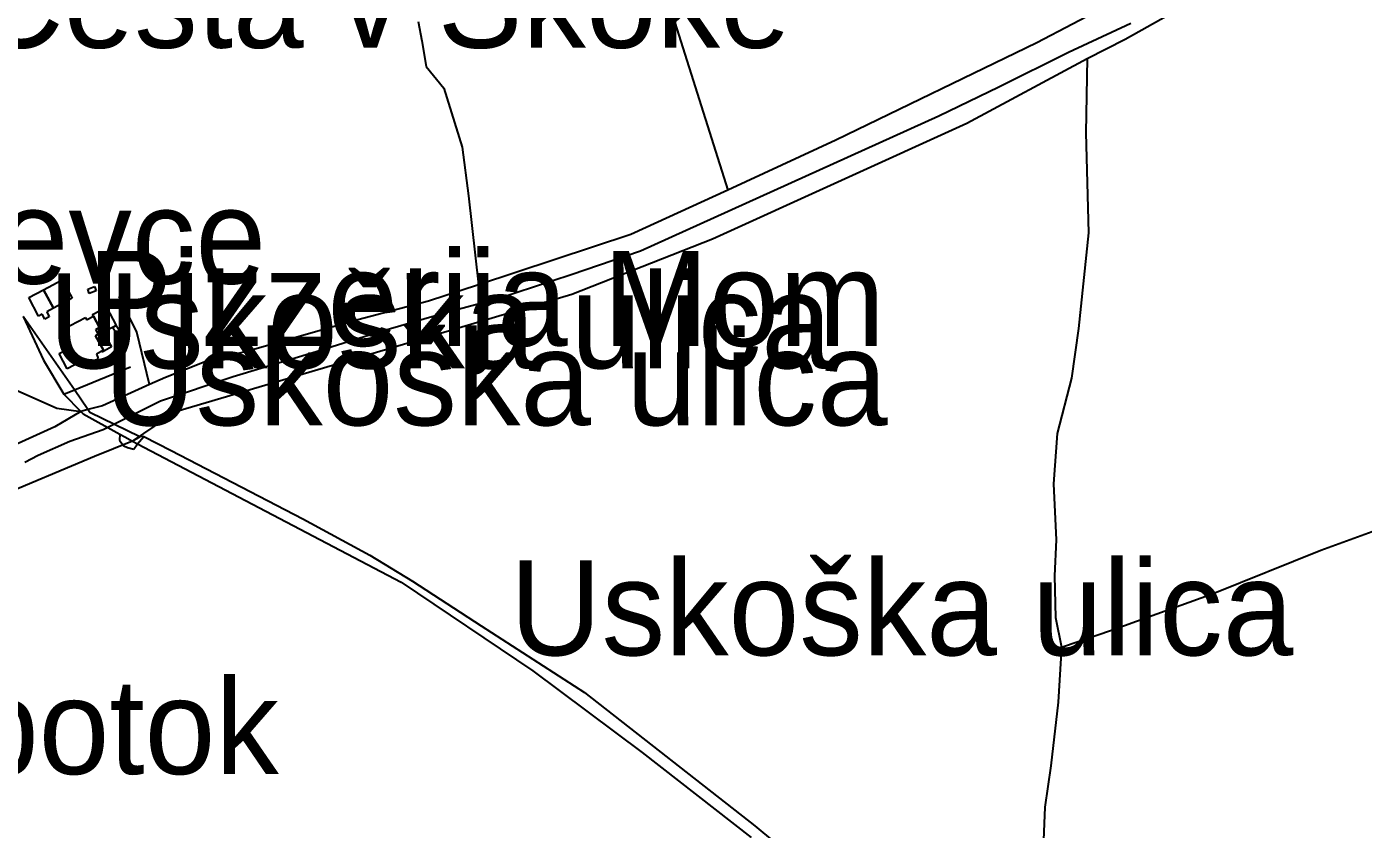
# Model space of a CAD drawing. Extents: x -8864 to 13231, y -7697 to 8949.
# Drawn here: x -87 to 786, y 1281 to 1805 of the extents above; entities that cross this region are included whole.
import ezdxf

# ---------------------------------------------------------------- set-up
doc = ezdxf.new("R2010")
doc.units = 0
for name, color, linetype in [('OSM_BUILDING_YES', 9, 'CONTINUOUS'), ('OSM_HIGHWAY_FOOTWAY', 8, 'CONTINUOUS'), ('OSM_HIGHWAY_PATH', 8, 'CONTINUOUS'), ('OSM_HIGHWAY_SERVICE', 8, 'CONTINUOUS'), ('OSM_HIGHWAY_TERTIARY', 8, 'CONTINUOUS'), ('OSM_HIGHWAY_TRACK', 8, 'CONTINUOUS'), ('OSM_LABELS', 8, 'CONTINUOUS'), ('OSM_WATERWAY_STREAM', 4, 'CONTINUOUS')]:
    doc.layers.add(name, color=color, linetype=linetype)

msp = doc.modelspace()

# ---------------------------------------------------------------- linework, layer by layer
at = {"layer": 'OSM_BUILDING_YES'}
for p, q in [((-85.696793, 1628.316267), (-76.071984, 1633.453472)), ((-76.071984, 1633.453472), (-63.88209, 1639.980615)), ((-76.071984, 1633.453472), (-69.617159, 1621.288747)), ((-69.617159, 1621.288747), (-76.071984, 1633.453472)), ((-63.88209, 1639.980615), (-57.411951, 1627.80477)), ((-47.151613, 1633.864894), (-42.702914, 1635.48834)), ((-46.110265, 1631.018304), (-47.151613, 1633.864894)), ((-41.661567, 1632.63063), (-46.110265, 1631.018304)), ((-42.702914, 1635.48834), (-41.661567, 1632.63063)), ((-79.226655, 1616.151542), (-85.696793, 1628.316267)), ((-57.411951, 1627.80477), (-69.617159, 1621.288747)), ((-76.822367, 1617.441403), (-79.226655, 1616.151542)), ((-75.091892, 1614.194511), (-76.822367, 1617.441403)), ((-72.235843, 1615.717882), (-75.091892, 1614.194511)), ((-69.617159, 1621.288747), (-73.966317, 1618.964773)), ((-73.966317, 1618.964773), (-72.235843, 1615.717882)), ((-63.598782, 1607.42274), (-48.698321, 1615.217504)), ((-48.698321, 1615.217504), (-47.955595, 1613.78309)), ((-47.955595, 1613.78309), (-43.453297, 1616.1849)), ((-43.966314, 1617.152296), (-34.839208, 1622.000395)), ((-43.453297, 1616.1849), (-43.966314, 1617.152296)), ((-43.453297, 1616.1849), (-39.509958, 1608.757079)), ((-39.509958, 1608.757079), (-43.453297, 1616.1849)), ((-34.839208, 1622.000395), (-28.552836, 1610.124777)), ((-57.672288, 1596.014141), (-63.598782, 1607.42274)), ((-39.509958, 1608.757079), (-41.921904, 1607.467218)), ((-41.921904, 1607.467218), (-39.509958, 1608.757079)), ((-41.921904, 1607.467218), (-40.23737, 1604.36488)), ((-40.23737, 1604.36488), (-41.921904, 1607.467218)), ((-37.664629, 1605.276678), (-39.509958, 1608.757079)), ((-39.509958, 1608.757079), (-37.664629, 1605.276678)), ((-31.01838, 1608.812677), (-37.664629, 1605.276678)), ((-31.01838, 1608.812677), (-28.64472, 1610.069179)), ((-28.64472, 1610.069179), (-31.01838, 1608.812677)), ((-24.747323, 1599.327749), (-31.01838, 1608.812677)), ((-28.552836, 1610.124777), (-28.64472, 1610.069179)), ((-28.64472, 1610.069179), (-22.519145, 1600.817761)), ((-40.23737, 1604.36488), (-42.098014, 1603.330767)), ((-42.098014, 1603.330767), (-40.23737, 1604.36488)), ((-42.098014, 1603.330767), (-36.799391, 1593.912556)), ((-36.799391, 1593.912556), (-42.098014, 1603.330767)), ((-37.664629, 1605.276678), (-37.036758, 1605.610263)), ((-37.036758, 1605.610263), (-31.653909, 1596.047499)), ((-22.519145, 1600.817761), (-24.747323, 1599.327749)), ((-65.735076, 1591.810972), (-57.672288, 1596.014141)), ((-60.558965, 1581.836787), (-65.735076, 1591.810972)), ((-36.799391, 1593.912556), (-41.454828, 1591.277237)), ((-41.454828, 1591.277237), (-40.520678, 1589.131175)), ((-40.520678, 1589.131175), (-41.209805, 1586.106673)), ((-37.970908, 1593.245387), (-36.799391, 1593.912556)), ((-37.634001, 1592.667173), (-37.970908, 1593.245387)), ((-31.653909, 1596.047499), (-37.634001, 1592.667173)), ((-51.98316, 1586.317943), (-60.558965, 1581.836787)), ((-50.359883, 1583.882774), (-51.98316, 1586.317943)), ((-48.690664, 1583.160007), (-50.359883, 1583.882774)), ((-46.722823, 1583.015454), (-48.690664, 1583.160007)), ((-44.494645, 1583.471353), (-46.722823, 1583.015454)), ((-42.373665, 1584.62778), (-44.494645, 1583.471353)), ((-41.209805, 1586.106673), (-42.373665, 1584.62778))]:
    msp.add_line(p, q, dxfattribs=at)
at = {"layer": 'OSM_HIGHWAY_FOOTWAY'}
for p, q in [((-55.77336, 1568.015258), (-89.272598, 1615.862435)), ((-47.098014, 1555.138886), (-55.77336, 1568.015258)), ((-45.888213, 1553.348647), (-47.098014, 1555.138886)), ((-13.101073, 1537.28098), (-45.888213, 1553.348647))]:
    msp.add_line(p, q, dxfattribs=at)
at = {"layer": 'OSM_HIGHWAY_PATH'}
for p, q in [((326.516116, 1838.685949), (370.872935, 1698.513624)), ((-26.248089, 1539.126816), (-26.301687, 1535.279472)), ((-13.101073, 1537.28098), (-17.978562, 1534.601183)), ((-14.54824, 1532.799825), (-10.589588, 1537.481131)), ((-10.589588, 1537.481131), (-13.101073, 1537.28098)), ((-10.589588, 1537.481131), (7.281777, 1528.352028)), ((-26.301687, 1535.279472), (-25.635531, 1533.945133)), ((-25.635531, 1533.945133), (-23.629405, 1531.37653)), ((-23.629405, 1531.37653), (-21.163861, 1530.297939)), ((-21.163861, 1530.297939), (-16.952529, 1529.319424)), ((-16.952529, 1529.319424), (-14.54824, 1532.799825)), ((7.281777, 1528.352028), (93.330791, 1483.796221)), ((758.346178, 1463.358593), (816.347716, 1484.418912)), ((93.330791, 1483.796221), (137.182251, 1460.078343)), ((137.182251, 1460.078343), (165.007675, 1443.132236)), ((687.909723, 1435.048365), (758.346178, 1463.358593)), ((165.007675, 1443.132236), (209.885169, 1413.976926)), ((622.304816, 1411.230412), (687.909723, 1435.048365)), ((209.885169, 1413.976926), (277.243522, 1370.455232)), ((588.85152, 1400.010843), (622.304816, 1411.230412)), ((277.243522, 1370.455232), (388.560533, 1283.389604)), ((388.560533, 1283.389604), (459.211383, 1225.078985))]:
    msp.add_line(p, q, dxfattribs=at)
at = {"layer": 'OSM_HIGHWAY_SERVICE'}
for p, q in [((-15.076571, 1605.632502), (-26.615623, 1628.927839)), ((-6.730475, 1571.462301), (-15.076571, 1605.632502)), ((-55.77336, 1568.015258), (-19.326189, 1583.126649)), ((-62.69526, 1565.146429), (-55.77336, 1568.015258))]:
    msp.add_line(p, q, dxfattribs=at)
at = {"layer": 'OSM_HIGHWAY_TERTIARY'}
for p, q in [((-89.272598, 1615.862435), (-76.010728, 1587.429892)), ((-76.010728, 1587.429892), (-62.69526, 1565.146429)), ((-62.69526, 1565.146429), (-51.592655, 1553.9491)), ((-51.592655, 1553.9491), (-50.137831, 1552.470207)), ((-50.137831, 1552.470207), (-26.248089, 1539.126816)), ((-26.248089, 1539.126816), (-22.970906, 1537.2921)), ((-22.970906, 1537.2921), (-17.978562, 1534.601183)), ((-17.978562, 1534.601183), (-14.54824, 1532.799825)), ((-14.54824, 1532.799825), (157.649328, 1442.431708)), ((157.649328, 1442.431708), (243.568174, 1384.610346)), ((243.568174, 1384.610346), (315.053633, 1331.303498)), ((315.053633, 1331.303498), (386.194529, 1275.694915))]:
    msp.add_line(p, q, dxfattribs=at)
at = {"layer": 'OSM_HIGHWAY_TRACK'}
for p, q in [((619.395168, 1819.037805), (572.825484, 1794.619399)), ((168.637078, 1808.62996), (171.049023, 1795.864782)), ((630.474801, 1797.132404), (659.318602, 1813.044398)), ((171.049023, 1795.864782), (173.813189, 1779.118826)), ((572.825484, 1794.619399), (441.38596, 1730.971423)), ((605.650909, 1784.478422), (630.474801, 1797.132404)), ((526.960242, 1742.102035), (605.650909, 1784.478422)), ((605.650909, 1784.478422), (604.73973, 1735.886239)), ((173.813189, 1779.118826), (185.551322, 1764.963712)), ((185.551322, 1764.963712), (197.320083, 1726.479148)), ((361.018416, 1666.545083), (526.960242, 1742.102035)), ((441.38596, 1730.971423), (370.872935, 1698.513624)), ((604.73973, 1735.886239), (606.462548, 1670.648175)), ((197.320083, 1726.479148), (201.462503, 1694.721877)), ((201.462503, 1694.721877), (208.055153, 1636.622528)), ((370.872935, 1698.513624), (307.626374, 1669.402792)), ((307.626374, 1669.402792), (208.055153, 1636.622528)), ((606.462548, 1670.648175), (599.900525, 1608.167746)), ((269.012281, 1630.417851), (361.018416, 1666.545083)), ((208.055153, 1636.622528), (175.382868, 1625.869978)), ((175.382868, 1625.869978), (125.903536, 1612.826814)), ((147.427275, 1594.2795), (269.012281, 1630.417851)), ((125.903536, 1612.826814), (59.73967, 1593.934795)), ((599.900525, 1608.167746), (595.413542, 1575.721066)), ((11.056663, 1554.038056), (147.427275, 1594.2795)), ((59.73967, 1593.934795), (29.961718, 1586.573691)), ((-122.702923, 1580.68036), (-67.258813, 1556.150759)), ((29.961718, 1586.573691), (3.552833, 1576.07689)), ((-6.730475, 1571.462301), (-37.404292, 1557.707488)), ((3.552833, 1576.07689), (-6.730475, 1571.462301)), ((595.413542, 1575.721066), (586.095011, 1539.47152)), ((-51.592655, 1553.9491), (-68.652381, 1543.974915)), ((-67.258813, 1556.150759), (-51.592655, 1553.9491)), ((-47.098014, 1555.138886), (-51.592655, 1553.9491)), ((-37.404292, 1557.707488), (-47.098014, 1555.138886)), ((-17.978562, 1534.601183), (11.056663, 1554.038056)), ((-68.652381, 1543.974915), (-127.258819, 1517.210296)), ((586.095011, 1539.47152), (583.675409, 1506.680137)), ((-17.978562, 1534.601183), (-42.833083, 1524.549161)), ((-42.833083, 1524.549161), (-238.705999, 1442.331632)), ((583.675409, 1506.680137), (585.398227, 1470.085886)), ((585.398227, 1470.085886), (584.364536, 1446.612637)), ((584.364536, 1446.612637), (585.053663, 1419.347641)), ((585.053663, 1419.347641), (588.85152, 1400.010843)), ((588.85152, 1400.010843), (586.784138, 1364.117121)), ((586.784138, 1364.117121), (581.898992, 1322.519099)), ((581.898992, 1322.519099), (578.032223, 1295.498732)), ((578.032223, 1295.498732), (576.983218, 1268.80083))]:
    msp.add_line(p, q, dxfattribs=at)
at = {"layer": 'OSM_WATERWAY_STREAM'}
for p, q in [((593.415073, 1788.592634), (634.096547, 1807.384577)), ((547.871423, 1765.908869), (593.415073, 1788.592634)), ((508.75197, 1746.983493), (547.871423, 1765.908869)), ((313.843832, 1658.728079), (508.75197, 1746.983493)), ((268.667717, 1643.305343), (313.843832, 1658.728079)), ((220.650867, 1627.671336), (268.667717, 1643.305343)), ((185.804002, 1618.264245), (220.650867, 1627.671336)), ((143.966325, 1606.188476), (185.804002, 1618.264245)), ((101.952538, 1593.022997), (143.966325, 1606.188476)), ((47.764171, 1576.844135), (101.952538, 1593.022997)), ((0.359878, 1560.854305), (47.764171, 1576.844135)), ((-37.059728, 1542.184677), (0.359878, 1560.854305)), ((-58.774892, 1534.489988), (-37.059728, 1542.184677)), ((-79.578876, 1525.438721), (-58.774892, 1534.489988)), ((-88.300163, 1520.768534), (-79.578876, 1525.438721))]:
    msp.add_line(p, q, dxfattribs=at)

# ---------------------------------------------------------------- texts
at = {"layer": 'OSM_LABELS'}
for s, p in [('Cesta v Skoke', (-122.862363, 1791.381149)), ('Na Devce', (-294.937354, 1637.357656)), ('Pizzerija Mom', (-47.25011, 1596.694451)), ('Uskoška ulica', (-72.823151, 1582.095475)), ('Uskoška ulica', (-36.553457, 1544.882783)), ('Uskoška ulica', (228.594268, 1394.687433)), ('Polanski potok', (-461.935428, 1317.128718))]:
    msp.add_text(s, height=62.042552, dxfattribs=at).set_placement(p)

doc.saveas('drawing.dxf')
